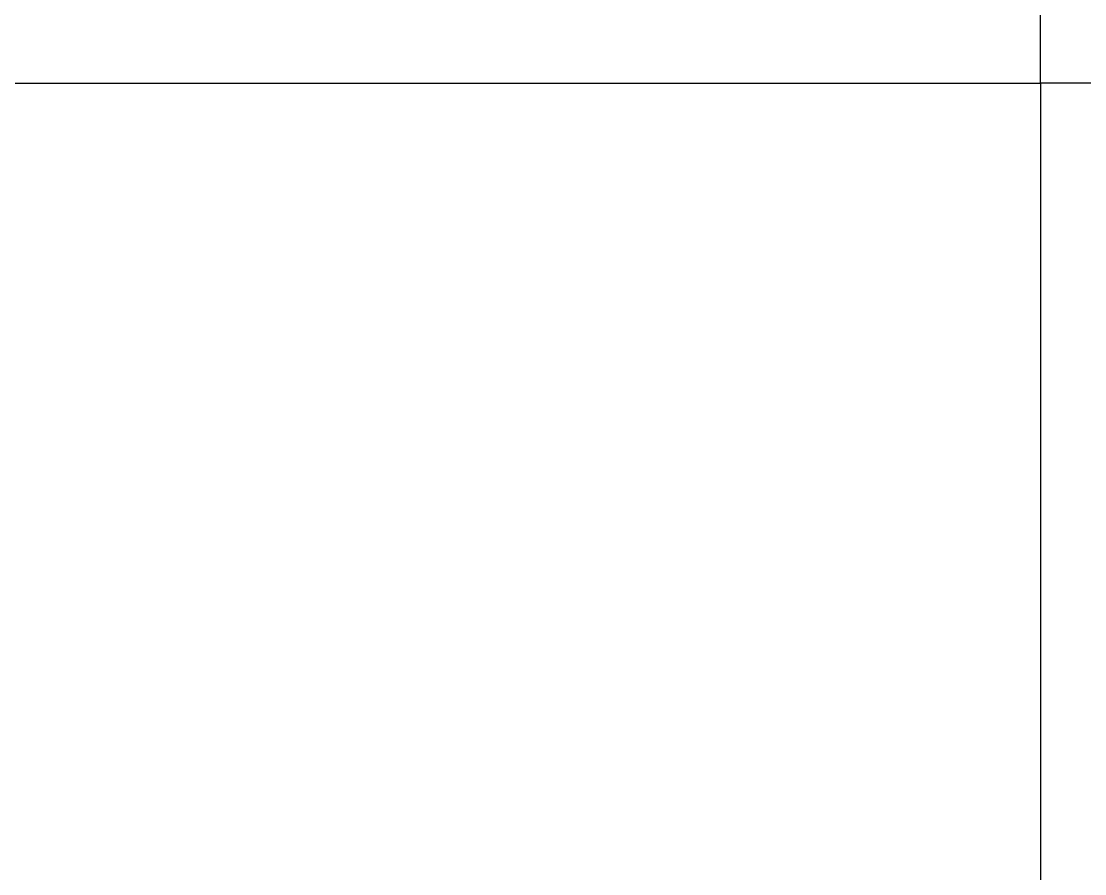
# Model space of a CAD drawing. Header units: millimetres. Extents: x -603 to 1798, y -1840 to -1013.
# Drawn here: x 139.2 to 279.7, y -1526.8 to -1414.2 of the extents above; entities that cross this region are included whole.
import ezdxf

# ---------------------------------------------------------------- set-up
doc = ezdxf.new("R2010")
doc.units = ezdxf.units.MM
doc.header["$MEASUREMENT"] = 0
doc.layers.get('Defpoints').update_dxf_attribs({"linetype": 'CONTINUOUS'})

msp = doc.modelspace()

# ---------------------------------------------------------------- linework, layer by layer
at = {"layer": 'Defpoints', "color": 2}
for points in [[(273.8473555260138, -1013.363203112014), (-18.58199647862705, -1013.363203112014), (-18.58199647862705, -1422.344380717061), (273.8473555260138, -1422.344380717061)], [(273.8473555260138, -1013.363203112013), (566.2767075306547, -1013.363203112013), (566.2767075306547, -1422.344380717061), (273.8473555260138, -1422.344380717061)], [(273.8473555260139, -1831.325558322108), (-18.58199647862705, -1831.325558322108), (-18.58199647862705, -1422.344380717061), (273.8473555260139, -1422.344380717061)], [(273.8473555260139, -1831.325558322107), (566.2767075306547, -1831.325558322107), (566.2767075306547, -1422.344380717061), (273.8473555260139, -1422.344380717061)]]:
    msp.add_lwpolyline(points, close=True, dxfattribs=at)

doc.saveas('drawing.dxf')
